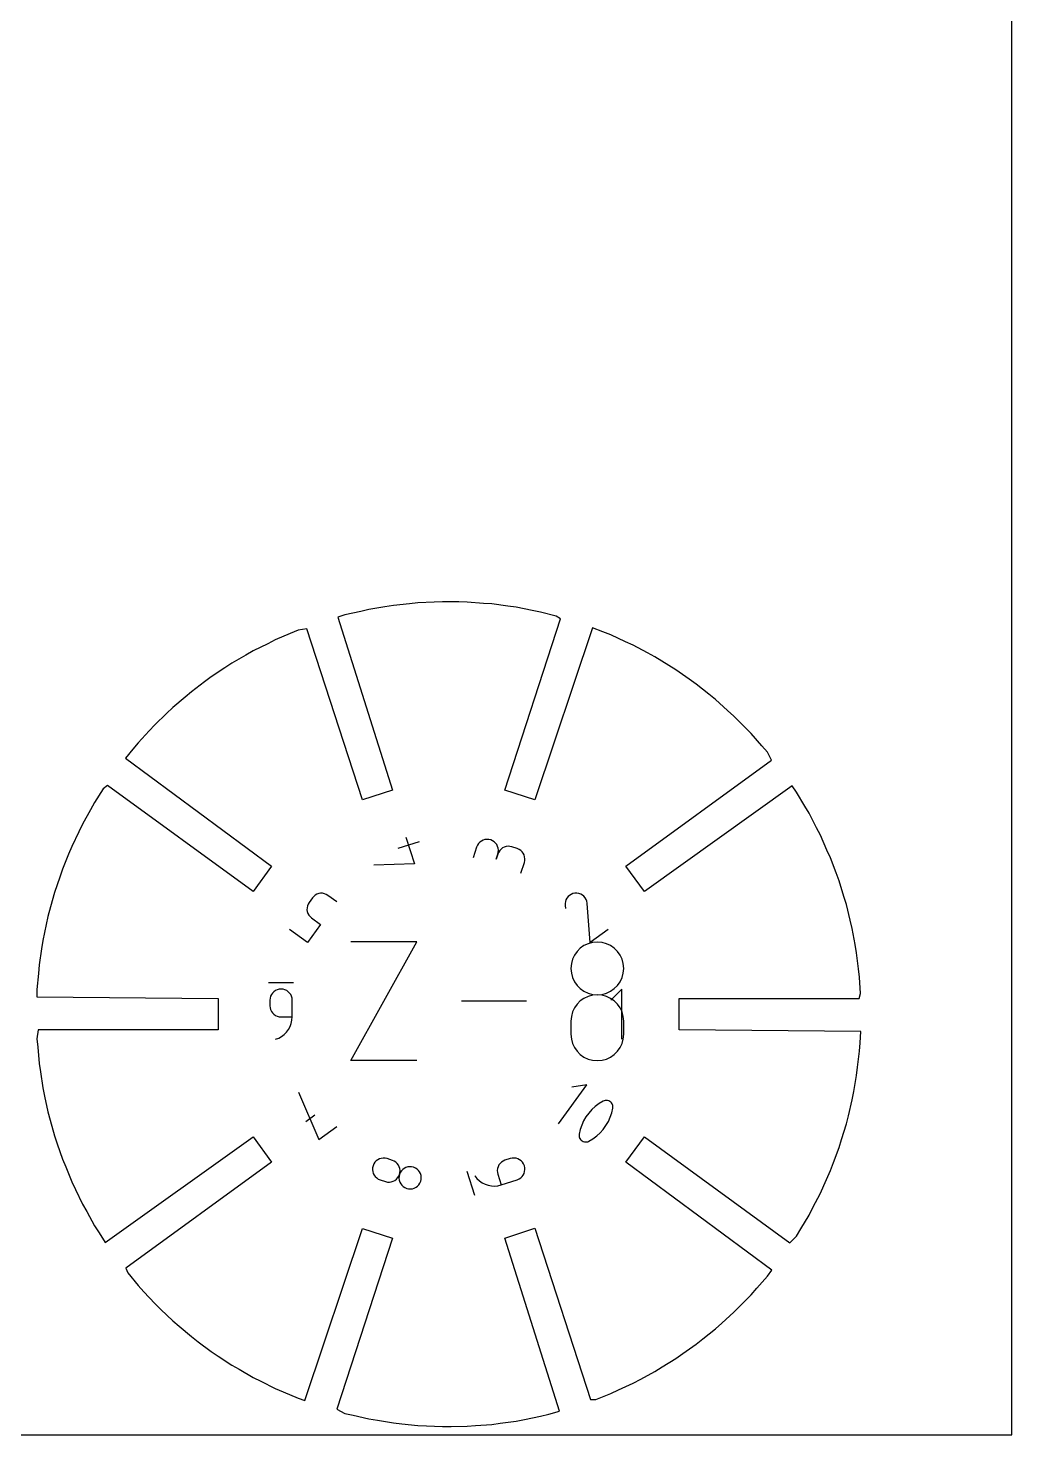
# Model space of a CAD drawing. Extents: x 0 to 457, y 0 to 812.
# Drawn here: x 269 to 457, y 0 to 268.9 of the extents above; entities that cross this region are included whole.
import ezdxf

# ---------------------------------------------------------------- set-up
doc = ezdxf.new("R2010")
doc.units = 0

msp = doc.modelspace()

# ---------------------------------------------------------------- linework, layer by layer
at = {"layer": 'annotation', "color": 1}
for p, q in [((343.690479, 113.405315), (339.635565, 112.087794)), ((341.166987, 114.265401), (342.814168, 109.195899)), ((355.055612, 113.036409), (354.849805, 112.72394)), ((355.308361, 113.303518), (355.055612, 113.036409)), ((355.600398, 113.521443), (355.308361, 113.303518)), ((355.924066, 113.686364), (355.600398, 113.521443)), ((356.271711, 113.794457), (355.924066, 113.686364)), ((356.635677, 113.841902), (356.271711, 113.794457)), ((357.008308, 113.824876), (356.635677, 113.841902)), ((357.38195, 113.739558), (357.008308, 113.824876)), ((357.736087, 113.588407), (357.38195, 113.739558)), ((357.38195, 113.739558), (357.38195, 113.739558)), ((358.048887, 113.382722), (357.736087, 113.588407)), ((358.316451, 113.130081), (358.048887, 113.382722)), ((358.534881, 112.838059), (358.316451, 113.130081)), ((354.698595, 112.369931), (354.039834, 110.342474)), ((354.849805, 112.72394), (354.698595, 112.369931)), ((358.75351, 111.05241), (358.423664, 110.03725)), ((358.423664, 110.03725), (358.75351, 111.05241)), ((358.700275, 112.514232), (358.534881, 112.838059)), ((358.808735, 112.166177), (358.700275, 112.514232)), ((358.75351, 111.05241), (358.839252, 111.42769)), ((358.904719, 111.406418), (358.75351, 111.05241)), ((358.75351, 111.05241), (358.75351, 111.05241)), ((358.85636, 111.801471), (358.808735, 112.166177)), ((358.839252, 111.42769), (358.85636, 111.801471)), ((359.110526, 111.718888), (358.904719, 111.406418)), ((359.363276, 111.985996), (359.110526, 111.718888)), ((359.655313, 112.203921), (359.363276, 111.985996)), ((359.978981, 112.368842), (359.655313, 112.203921)), ((360.326626, 112.476936), (359.978981, 112.368842)), ((360.690591, 112.524381), (360.326626, 112.476936)), ((361.063223, 112.507355), (360.690591, 112.524381)), ((361.436865, 112.422036), (361.063223, 112.507355)), ((362.452025, 112.092191), (361.436865, 112.422036)), ((361.436865, 112.422036), (361.436865, 112.422036)), ((362.804608, 111.941545), (362.452025, 112.092191)), ((363.116161, 111.736265), (362.804608, 111.941545)), ((363.382751, 111.48394), (363.116161, 111.736265)), ((363.600447, 111.192156), (363.382751, 111.48394)), ((363.765315, 110.868501), (363.600447, 111.192156)), ((363.873423, 110.52056), (363.765315, 110.868501)), ((363.920838, 110.155923), (363.873423, 110.52056)), ((342.814168, 109.195899), (335.055942, 108.913436)), ((363.159098, 107.379446), (363.817859, 109.406903)), ((363.817859, 109.406903), (363.903628, 109.782174)), ((363.817859, 109.406903), (363.817859, 109.406903)), ((363.903628, 109.782174), (363.920838, 110.155923)), ((323.290602, 102.666143), (322.666383, 101.80698)), ((323.543857, 102.956164), (323.290602, 102.666143)), ((323.836303, 103.189904), (323.543857, 102.956164)), ((324.159475, 103.366048), (323.836303, 103.189904)), ((324.504908, 103.483281), (324.159475, 103.366048)), ((324.864137, 103.540286), (324.504908, 103.483281)), ((325.228697, 103.535747), (324.864137, 103.540286)), ((325.590123, 103.46835), (325.228697, 103.535747)), ((325.93995, 103.336777), (325.590123, 103.46835)), ((326.269713, 103.139712), (325.93995, 103.336777)), ((327.994371, 101.886675), (326.269713, 103.139712)), ((326.269713, 103.139712), (326.269713, 103.139712)), ((371.77036, 102.303309), (371.648115, 101.956384)), ((371.948466, 102.621273), (371.77036, 102.303309)), ((372.177112, 102.903807), (371.948466, 102.621273)), ((372.450978, 103.144444), (372.177112, 102.903807)), ((372.764743, 103.336714), (372.450978, 103.144444)), ((373.113087, 103.474148), (372.764743, 103.336714)), ((373.490689, 103.55028), (373.113087, 103.474148)), ((373.874857, 103.554448), (373.490689, 103.55028)), ((373.490689, 103.55028), (373.490689, 103.55028)), ((374.243639, 103.492449), (373.874857, 103.554448)), ((374.590343, 103.369535), (374.243639, 103.492449)), ((374.908276, 103.190953), (374.590343, 103.369535)), ((375.190746, 102.961954), (374.908276, 103.190953)), ((375.43106, 102.687786), (375.190746, 102.961954)), ((375.622525, 102.3737), (375.43106, 102.687786)), ((375.758449, 102.024944), (375.622525, 102.3737)), ((322.269948, 100.765565), (322.265648, 100.401541)), ((322.265648, 100.401541), (322.32293, 100.043036)), ((322.337234, 101.12673), (322.269948, 100.765565)), ((322.32293, 100.043036), (322.440387, 99.698424)), ((322.468911, 101.476661), (322.337234, 101.12673)), ((322.440387, 99.698424), (322.616617, 99.376084)), ((322.666383, 101.80698), (322.468911, 101.476661)), ((322.666383, 101.80698), (322.666383, 101.80698)), ((371.648115, 101.956384), (371.58705, 101.586966)), ((371.58705, 101.586966), (371.592487, 101.201524)), ((371.592487, 101.201524), (371.681654, 100.602524)), ((375.832139, 101.646769), (375.758449, 102.024944)), ((375.83338, 101.638262), (375.832139, 101.646769)), ((375.832139, 101.646769), (375.832139, 101.646769)), ((375.8344, 101.630084), (375.83338, 101.638262)), ((375.835205, 101.622179), (375.8344, 101.630084)), ((375.835798, 101.614487), (375.835205, 101.622179)), ((375.83578, 101.577231), (375.836164, 101.584714)), ((376.376471, 94.130422), (375.83578, 101.577231)), ((375.83578, 101.577231), (375.83578, 101.577231)), ((375.836185, 101.606953), (375.835798, 101.614487)), ((375.836164, 101.584714), (375.836364, 101.592124)), ((375.836372, 101.599518), (375.836185, 101.606953)), ((375.836364, 101.592124), (375.836372, 101.599518)), ((324.864431, 97.578682), (322.351633, 94.120112)), ((322.616617, 99.376084), (322.850214, 99.08439)), ((322.850214, 99.08439), (323.139773, 98.83172)), ((323.139773, 98.83172), (324.864431, 97.578682)), ((322.351633, 94.120112), (318.902316, 96.626187)), ((330.656365, 71.542077), (343.265907, 94.251785)), ((343.265907, 94.251785), (330.656365, 94.251785)), ((376.852943, 94.142604), (376.000295, 93.907994)), ((379.825787, 96.636497), (376.376471, 94.130422)), ((377.758431, 94.224014), (376.852943, 94.142604)), ((378.66392, 94.142604), (377.758431, 94.224014)), ((377.758431, 94.224014), (377.758431, 94.224014)), ((379.516568, 93.907994), (378.66392, 94.142604)), ((373.404817, 91.726137), (373.031403, 90.941964)), ((373.902748, 92.429256), (373.404817, 91.726137)), ((374.510862, 93.036891), (373.902748, 92.429256)), ((375.214823, 93.534613), (374.510862, 93.036891)), ((376.000295, 93.907994), (375.214823, 93.534613)), ((380.30204, 93.534613), (379.516568, 93.907994)), ((381.006, 93.036891), (380.30204, 93.534613)), ((381.614114, 92.429256), (381.006, 93.036891)), ((382.112046, 91.726137), (381.614114, 92.429256)), ((382.48546, 90.941964), (382.112046, 91.726137)), ((372.796841, 90.091166), (372.715469, 89.188172)), ((372.715469, 89.188172), (372.715469, 89.188172)), ((372.715469, 89.188172), (372.796888, 88.280939)), ((373.031403, 90.941964), (372.796841, 90.091166)), ((382.720021, 90.091166), (382.48546, 90.941964)), ((382.719974, 88.280939), (382.801394, 89.188172)), ((382.801394, 89.188172), (382.720021, 90.091166)), ((382.801394, 89.188172), (382.801394, 89.188172)), ((319.713316, 86.43277), (314.913316, 86.43277)), ((372.796888, 88.280939), (373.031567, 87.42684)), ((373.031567, 87.42684), (373.405133, 86.640186)), ((373.405133, 86.640186), (373.903217, 85.93529)), ((381.613645, 85.93529), (382.111729, 86.640186)), ((382.111729, 86.640186), (382.485296, 87.42684)), ((382.485296, 87.42684), (382.719974, 88.280939)), ((315.217044, 83.482058), (315.182725, 83.098567)), ((315.316001, 83.843053), (315.217044, 83.482058)), ((315.473596, 84.175513), (315.316001, 83.843053)), ((315.683827, 84.473396), (315.473596, 84.175513)), ((315.940695, 84.730664), (315.683827, 84.473396)), ((316.238199, 84.941275), (315.940695, 84.730664)), ((316.570338, 85.09919), (316.238199, 84.941275)), ((316.931112, 85.198368), (316.570338, 85.09919)), ((317.31452, 85.23277), (316.931112, 85.198368)), ((317.697136, 85.198368), (317.31452, 85.23277)), ((317.31452, 85.23277), (317.31452, 85.23277)), ((318.057488, 85.09919), (317.697136, 85.198368)), ((318.389504, 84.941275), (318.057488, 85.09919)), ((318.687106, 84.730664), (318.389504, 84.941275)), ((318.944222, 84.473396), (318.687106, 84.730664)), ((319.154775, 84.175513), (318.944222, 84.473396)), ((319.312692, 83.843053), (319.154775, 84.175513)), ((319.411897, 83.482058), (319.312692, 83.843053)), ((319.446315, 83.098567), (319.411897, 83.482058)), ((373.903217, 85.93529), (374.511448, 85.326463)), ((375.214823, 83.448214), (374.510862, 82.949841)), ((374.511448, 85.326463), (375.215456, 84.828017)), ((376.000295, 83.821929), (375.214823, 83.448214)), ((375.215456, 84.828017), (376.000869, 84.454265)), ((376.852943, 84.056662), (376.000295, 83.821929)), ((376.000869, 84.454265), (376.853318, 84.219519)), ((377.758431, 84.138089), (376.852943, 84.056662)), ((376.853318, 84.219519), (377.758431, 84.138089)), ((377.758431, 84.138089), (378.663545, 84.219519)), ((378.66392, 84.056709), (377.758431, 84.138089)), ((377.758431, 84.138089), (377.758431, 84.138089)), ((377.758431, 84.138089), (377.758431, 84.138089)), ((378.663545, 84.219519), (379.515993, 84.454265)), ((379.516568, 83.822093), (378.66392, 84.056709)), ((379.515993, 84.454265), (380.301407, 84.828017)), ((380.30204, 83.44853), (379.516568, 83.822093)), ((380.301407, 84.828017), (381.005414, 85.326463)), ((381.006, 82.95031), (380.30204, 83.44853)), ((382.449017, 85.23277), (380.314814, 83.097965)), ((381.005414, 85.326463), (381.613645, 85.93529)), ((382.449017, 75.63277), (382.449017, 85.23277)), ((315.182725, 83.098567), (315.182725, 82.036583)), ((315.182725, 82.036583), (315.182725, 82.036583)), ((315.182725, 82.036583), (315.217044, 81.653278)), ((315.217044, 81.653278), (315.316001, 81.29278)), ((315.316001, 81.29278), (315.473596, 80.961042)), ((315.473596, 80.961042), (315.683827, 80.664013)), ((319.446315, 79.907798), (319.446315, 83.098567)), ((319.446315, 83.098567), (319.446315, 83.098567)), ((364.201464, 82.896931), (351.784184, 82.896931)), ((373.031403, 80.850009), (372.796841, 79.996239)), ((373.404817, 81.636415), (373.031403, 80.850009)), ((373.902748, 82.341133), (373.404817, 81.636415)), ((374.510862, 82.949841), (373.902748, 82.341133)), ((381.614114, 82.341719), (381.006, 82.95031)), ((382.112046, 81.637047), (381.614114, 82.341719)), ((382.48546, 80.850583), (382.112046, 81.637047)), ((382.720021, 79.996614), (382.48546, 80.850583)), ((315.683827, 80.664013), (315.940695, 80.407645)), ((315.940695, 80.407645), (316.238199, 80.197888)), ((316.238199, 80.197888), (316.570338, 80.040694)), ((316.570338, 80.040694), (316.931112, 79.942014)), ((316.931112, 79.942014), (317.31452, 79.907798)), ((317.31452, 79.907798), (319.446315, 79.907798)), ((318.737077, 77.495786), (319.038739, 78.045178)), ((319.038739, 78.045178), (319.261335, 78.635465)), ((319.261335, 78.635465), (319.399111, 79.258914)), ((319.399111, 79.258914), (319.446315, 79.907798)), ((372.796841, 79.996239), (372.715469, 79.08943)), ((372.715469, 79.08943), (372.715469, 76.577206)), ((382.801394, 79.08943), (382.720021, 79.996614)), ((382.801394, 76.577206), (382.801394, 79.08943)), ((382.801394, 79.08943), (382.801394, 79.08943)), ((316.244107, 75.63277), (316.854813, 75.861748)), ((316.244107, 75.63277), (316.244107, 75.63277)), ((316.854813, 75.861748), (317.415215, 76.170268)), ((317.415215, 76.170268), (317.919562, 76.550601)), ((317.919562, 76.550601), (318.3621, 76.995017)), ((318.3621, 76.995017), (318.737077, 77.495786)), ((372.715469, 76.577206), (372.715469, 76.577206)), ((372.715469, 76.577206), (372.796888, 75.670461)), ((372.796888, 75.670461), (373.031567, 74.817671)), ((382.485296, 74.817671), (382.719974, 75.670461)), ((382.719974, 75.670461), (382.801394, 76.577206)), ((373.031567, 74.817671), (373.405133, 74.032912)), ((373.405133, 74.032912), (373.903217, 73.330262)), ((373.903217, 73.330262), (374.511448, 72.723799)), ((374.511448, 72.723799), (375.215456, 72.2276)), ((380.301407, 72.2276), (381.005414, 72.723799)), ((381.005414, 72.723799), (381.613645, 73.330262)), ((381.613645, 73.330262), (382.111729, 74.032912)), ((382.111729, 74.032912), (382.485296, 74.817671)), ((343.265907, 71.542077), (330.656365, 71.542077)), ((375.215456, 72.2276), (376.000869, 71.855743)), ((376.000869, 71.855743), (376.853318, 71.622306)), ((376.853318, 71.622306), (377.758431, 71.541365)), ((377.758431, 71.541365), (378.663545, 71.622306)), ((377.758431, 71.541365), (377.758431, 71.541365)), ((378.663545, 71.622306), (379.515993, 71.855743)), ((379.515993, 71.855743), (380.301407, 72.2276)), ((320.626974, 65.49239), (324.543106, 56.471374)), ((370.343515, 59.477279), (375.77197, 66.948907)), ((375.77197, 66.948907), (372.903776, 66.494215)), ((376.709323, 62.195694), (376.117847, 61.532172)), ((377.366241, 62.798714), (376.709323, 62.195694)), ((378.084585, 63.335705), (377.366241, 62.798714)), ((378.86034, 63.80114), (378.084585, 63.335705)), ((379.07332, 63.891456), (378.86034, 63.80114)), ((378.86034, 63.80114), (378.86034, 63.80114)), ((379.292827, 63.940806), (379.07332, 63.891456)), ((379.513918, 63.950759), (379.292827, 63.940806)), ((379.731654, 63.922883), (379.513918, 63.950759)), ((379.941092, 63.858747), (379.731654, 63.922883)), ((380.137294, 63.75992), (379.941092, 63.858747)), ((380.315316, 63.62797), (380.137294, 63.75992)), ((380.47022, 63.464468), (380.315316, 63.62797)), ((380.597063, 63.27098), (380.47022, 63.464468)), ((380.526267, 61.560314), (380.728821, 62.444325)), ((380.638485, 63.187089), (380.597063, 63.27098)), ((380.597063, 63.27098), (380.597063, 63.27098)), ((380.673398, 63.099932), (380.638485, 63.187089)), ((380.701722, 63.010055), (380.673398, 63.099932)), ((380.723376, 62.918006), (380.701722, 63.010055)), ((380.738282, 62.824332), (380.723376, 62.918006)), ((380.728821, 62.444325), (380.741709, 62.539029)), ((380.728821, 62.444325), (380.728821, 62.444325)), ((380.746359, 62.72958), (380.738282, 62.824332)), ((380.741709, 62.539029), (380.747528, 62.634297)), ((380.747528, 62.634297), (380.746359, 62.72958)), ((322.030308, 59.929945), (323.756914, 61.184398)), ((374.776216, 59.233851), (374.486656, 58.383581)), ((375.147278, 60.045724), (374.776216, 59.233851)), ((375.595827, 60.813673), (375.147278, 60.045724)), ((376.117847, 61.532172), (375.595827, 60.813673)), ((379.41933, 59.128917), (379.867506, 59.897083)), ((379.867506, 59.897083), (380.237823, 60.709391)), ((380.237823, 60.709391), (380.526267, 61.560314)), ((324.543106, 56.471374), (327.996806, 58.980634)), ((374.269691, 57.405968), (374.2638, 57.311248)), ((374.2638, 57.311248), (374.264911, 57.216602)), ((374.264911, 57.216602), (374.272993, 57.122355)), ((374.282613, 57.50044), (374.269691, 57.405968)), ((374.272993, 57.122355), (374.288014, 57.028828)), ((374.486656, 58.383581), (374.282613, 57.50044)), ((374.282613, 57.50044), (374.282613, 57.50044)), ((374.288014, 57.028828), (374.309945, 56.936344)), ((374.309945, 56.936344), (374.338754, 56.845226)), ((374.338754, 56.845226), (374.374411, 56.755796)), ((374.374411, 56.755796), (374.416886, 56.668378)), ((374.416886, 56.668378), (374.416886, 56.668378)), ((374.416886, 56.668378), (374.543373, 56.477299)), ((376.151094, 56.143624), (376.928338, 56.60819)), ((376.928338, 56.60819), (377.647799, 57.144528)), ((377.647799, 57.144528), (378.305461, 57.747113)), ((378.305461, 57.747113), (378.89731, 58.410418)), ((378.89731, 58.410418), (379.41933, 59.128917)), ((374.543373, 56.477299), (374.698034, 56.315656)), ((374.698034, 56.315656), (374.875887, 56.18506)), ((374.875887, 56.18506), (375.071953, 56.08712)), ((375.071953, 56.08712), (375.281248, 56.023447)), ((375.281248, 56.023447), (375.498791, 55.995651)), ((375.498791, 55.995651), (375.719601, 56.005342)), ((375.719601, 56.005342), (375.938696, 56.054129)), ((375.938696, 56.054129), (376.151094, 56.143624)), ((376.151094, 56.143624), (376.151094, 56.143624)), ((334.889896, 51.442041), (334.804203, 51.067578)), ((335.040672, 51.795357), (334.889896, 51.442041)), ((334.889896, 51.442041), (334.889896, 51.442041)), ((335.245878, 52.107579), (335.040672, 51.795357)), ((335.497977, 52.374768), (335.245878, 52.107579)), ((335.789431, 52.592987), (335.497977, 52.374768)), ((336.112705, 52.758296), (335.789431, 52.592987)), ((336.460261, 52.866757), (336.112705, 52.758296)), ((336.824562, 52.914432), (336.460261, 52.866757)), ((337.198071, 52.897382), (336.824562, 52.914432)), ((337.573252, 52.811667), (337.198071, 52.897382)), ((337.573252, 52.811667), (337.573252, 52.811667)), ((338.583259, 52.483496), (337.573252, 52.811667)), ((338.9372, 52.332325), (338.583259, 52.483496)), ((339.249806, 52.126495), (338.9372, 52.332325)), ((339.517191, 51.873641), (339.249806, 52.126495)), ((339.735469, 51.581397), (339.517191, 51.873641)), ((339.900755, 51.257397), (339.735469, 51.581397)), ((340.009161, 50.909277), (339.900755, 51.257397)), ((341.180392, 51.111705), (340.856168, 50.946704)), ((341.528851, 51.219873), (341.180392, 51.111705)), ((341.893914, 51.2673), (341.528851, 51.219873)), ((342.267949, 51.250078), (341.893914, 51.2673)), ((342.643326, 51.1643), (342.267949, 51.250078)), ((342.995734, 51.013628), (342.643326, 51.1643)), ((342.643326, 51.1643), (342.643326, 51.1643)), ((358.796111, 51.270826), (358.687772, 50.922707)), ((358.961333, 51.594858), (358.796111, 51.270826)), ((359.179573, 51.887157), (358.961333, 51.594858)), ((359.446962, 52.14008), (359.179573, 51.887157)), ((359.759633, 52.345983), (359.446962, 52.14008)), ((360.113719, 52.497222), (359.759633, 52.345983)), ((361.128879, 52.827067), (360.113719, 52.497222)), ((360.113719, 52.497222), (360.113719, 52.497222)), ((361.504256, 52.912845), (361.128879, 52.827067)), ((361.878291, 52.930067), (361.504256, 52.912845)), ((362.243354, 52.88264), (361.878291, 52.930067)), ((362.591813, 52.774472), (362.243354, 52.88264)), ((362.916037, 52.609471), (362.591813, 52.774472)), ((363.208395, 52.391546), (362.916037, 52.609471)), ((363.461255, 52.124604), (363.208395, 52.391546)), ((363.666987, 51.812553), (363.461255, 52.124604)), ((363.81796, 51.459301), (363.666987, 51.812553)), ((363.903702, 51.084021), (363.81796, 51.459301)), ((363.81796, 51.459301), (363.81796, 51.459301)), ((334.804203, 51.067578), (334.786698, 50.694369)), ((334.786698, 50.694369), (334.8336, 50.330028)), ((334.8336, 50.330028), (334.941126, 49.982172)), ((334.941126, 49.982172), (335.105494, 49.658419)), ((335.105494, 49.658419), (335.32292, 49.366384)), ((335.32292, 49.366384), (335.589623, 49.113683)), ((335.589623, 49.113683), (335.901821, 48.907934)), ((335.901821, 48.907934), (336.25573, 48.756753)), ((336.25573, 48.756753), (337.265737, 48.428582)), ((337.265737, 48.428582), (337.265737, 48.428582)), ((337.265737, 48.428582), (337.641088, 48.342791)), ((338.380023, 48.37293), (338.728371, 48.481066)), ((338.728371, 48.481066), (339.052485, 48.64605)), ((339.052485, 48.64605), (339.344746, 48.863986)), ((339.344746, 48.863986), (339.597538, 49.130977)), ((339.597538, 49.130977), (339.803244, 49.443125)), ((339.803244, 49.443125), (339.954245, 49.796534)), ((339.868748, 49.422008), (339.85177, 49.048627)), ((339.85177, 49.048627), (339.899434, 48.684039)), ((339.954245, 49.796534), (339.868748, 49.422008)), ((339.899434, 48.684039), (340.007863, 48.33589)), ((339.954245, 49.796534), (340.039792, 50.171211)), ((340.105218, 50.149786), (339.954245, 49.796534)), ((339.954245, 49.796534), (339.954245, 49.796534)), ((339.954245, 49.796534), (339.954245, 49.796534)), ((340.056802, 50.54467), (340.009161, 50.909277)), ((340.039792, 50.171211), (340.056802, 50.54467)), ((340.31095, 50.461837), (340.105218, 50.149786)), ((340.56381, 50.728779), (340.31095, 50.461837)), ((340.856168, 50.946704), (340.56381, 50.728779)), ((343.307145, 50.808186), (342.995734, 51.013628)), ((343.573633, 50.555623), (343.307145, 50.808186)), ((343.791268, 50.263588), (343.573633, 50.555623)), ((343.956122, 49.939729), (343.791268, 50.263588)), ((343.858147, 48.125607), (344.00916, 48.479012)), ((344.064266, 49.591693), (343.956122, 49.939729)), ((344.00916, 48.479012), (344.094714, 48.853687)), ((344.00916, 48.479012), (344.00916, 48.479012)), ((344.111773, 49.22713), (344.064266, 49.591693)), ((344.094714, 48.853687), (344.111773, 49.22713)), ((352.805467, 50.402736), (354.288748, 45.837664)), ((354.358158, 49.507325), (354.358158, 49.507325)), ((354.358158, 49.507325), (354.762603, 48.997735)), ((354.762603, 48.997735), (355.227562, 48.560447)), ((355.227562, 48.560447), (355.743805, 48.198545)), ((358.687772, 50.922707), (358.640184, 50.558143)), ((358.640184, 50.558143), (358.657215, 50.184779)), ((358.657215, 50.184779), (358.742732, 49.81026)), ((358.742732, 49.81026), (359.401493, 47.782802)), ((359.401493, 47.782802), (362.4464, 48.772153)), ((362.4464, 48.772153), (362.800536, 48.923304)), ((362.4464, 48.772153), (362.4464, 48.772153)), ((362.800536, 48.923304), (363.113337, 49.128988)), ((363.113337, 49.128988), (363.380901, 49.38163)), ((363.380901, 49.38163), (363.59933, 49.673652)), ((363.59933, 49.673652), (363.764725, 49.997479)), ((363.764725, 49.997479), (363.873185, 50.345533)), ((363.873185, 50.345533), (363.92081, 50.71024)), ((363.92081, 50.71024), (363.903702, 51.084021)), ((337.641088, 48.342791), (338.015056, 48.32554)), ((338.015056, 48.32554), (338.380023, 48.37293)), ((340.007863, 48.33589), (340.173181, 48.011828)), ((340.173181, 48.011828), (340.391511, 47.719499)), ((340.391511, 47.719499), (340.658976, 47.466551)), ((340.658976, 47.466551), (340.971699, 47.260631)), ((340.971699, 47.260631), (341.325805, 47.109386)), ((341.325805, 47.109386), (341.325805, 47.109386)), ((341.325805, 47.109386), (341.699471, 47.024143)), ((341.699471, 47.024143), (342.072164, 47.007305)), ((342.072164, 47.007305), (342.43621, 47.054995)), ((342.43621, 47.054995), (342.783934, 47.163334)), ((342.783934, 47.163334), (343.107664, 47.328443)), ((343.107664, 47.328443), (343.399725, 47.546444)), ((343.399725, 47.546444), (343.652443, 47.813458)), ((343.652443, 47.813458), (343.858147, 48.125607)), ((355.743805, 48.198545), (356.302106, 47.91511)), ((356.302106, 47.91511), (356.893236, 47.713224)), ((356.893236, 47.713224), (357.507968, 47.595968)), ((357.507968, 47.595968), (358.137073, 47.566425)), ((358.137073, 47.566425), (358.771324, 47.627676)), ((358.771324, 47.627676), (359.401493, 47.782802))]:
    msp.add_line(p, q, dxfattribs=at)
at = {"layer": 'boundary', "color": 5}
for p, q in [((341.855992, 158.897356), (338.772047, 158.57322)), ((343.464116, 159.066374), (341.855992, 158.897356)), ((346.561925, 159.205493), (343.464116, 159.066374)), ((348.17728, 159.27804), (346.561925, 159.205493)), ((351.277865, 159.231656), (348.17728, 159.27804)), ((352.894666, 159.207464), (351.277865, 159.231656)), ((355.986927, 158.975734), (352.894666, 159.207464)), ((357.599388, 158.854899), (355.986927, 158.975734)), ((360.672256, 158.438649), (357.599388, 158.854899)), ((329.518243, 156.750505), (328.15864, 156.353298)), ((328.15864, 156.353298), (338.599847, 123.247748)), ((332.541429, 157.44053), (329.518243, 156.750505)), ((334.11787, 157.800345), (332.541429, 157.44053)), ((337.17691, 158.308329), (334.11787, 157.800345)), ((338.772047, 158.57322), (337.17691, 158.308329)), ((362.274604, 158.221598), (360.672256, 158.438649)), ((365.317078, 157.622325), (362.274604, 158.221598)), ((366.903577, 157.30983), (365.317078, 157.622325)), ((369.904768, 156.529678), (366.903577, 157.30983)), ((370.749944, 155.982024), (369.904768, 156.529678)), ((320.548254, 153.835982), (319.061394, 153.200468)), ((322.25969, 154.121174), (320.548254, 153.835982)), ((332.893508, 121.393646), (322.25969, 154.121174)), ((360.10848, 123.230966), (370.749944, 155.982024)), ((376.834305, 154.320532), (365.81482, 121.376864)), ((378.843318, 153.532057), (376.834305, 154.320532)), ((380.348524, 152.941305), (378.843318, 153.532057)), ((314.763807, 151.258421), (311.990406, 149.87134)), ((316.209999, 151.981718), (314.763807, 151.258421)), ((319.061394, 153.200468), (316.209999, 151.981718)), ((383.16218, 151.637805), (380.348524, 152.941305)), ((384.629364, 150.958096), (383.16218, 151.637805)), ((387.360032, 149.488658), (384.629364, 150.958096)), ((310.590057, 149.062848), (307.904571, 147.51238)), ((311.990406, 149.87134), (310.590057, 149.062848)), ((388.783939, 148.722419), (387.360032, 149.488658)), ((391.421839, 147.09231), (388.783939, 148.722419)), ((306.555083, 146.621589), (303.967126, 144.913293)), ((307.904571, 147.51238), (306.555083, 146.621589)), ((392.797372, 146.24229), (391.421839, 147.09231)), ((395.333066, 144.45734), (392.797372, 146.24229)), ((302.673322, 143.943391), (300.192165, 142.083383)), ((303.967126, 144.913293), (302.673322, 143.943391)), ((396.655304, 143.526579), (395.333066, 144.45734)), ((399.079712, 141.593177), (396.655304, 143.526579)), ((298.958685, 141.037845), (296.593202, 139.032787)), ((300.192165, 142.083383), (298.958685, 141.037845)), ((400.34392, 140.585006), (399.079712, 141.593177)), ((402.64836, 138.510081), (400.34392, 140.585006)), ((295.424454, 137.915349), (293.183118, 135.77241)), ((296.593202, 139.032787), (295.424454, 137.915349)), ((403.850013, 137.428107), (402.64836, 138.510081)), ((406.02624, 135.219075), (403.850013, 137.428107)), ((292.083291, 134.587078), (289.974119, 132.313934)), ((293.183118, 135.77241), (292.083291, 134.587078)), ((407.161034, 134.067177), (406.02624, 135.219075)), ((289.974119, 132.313934), (288.947148, 131.06495)), ((409.201257, 131.731956), (407.161034, 134.067177)), ((288.947148, 131.06495), (287.576439, 129.397919)), ((287.576439, 129.397919), (315.502522, 108.737613)), ((410.26513, 130.514251), (409.201257, 131.731956)), ((411.065232, 128.974709), (410.26513, 130.514251)), ((383.225536, 108.747985), (411.065232, 128.974709)), ((284.116098, 124.124776), (283.334073, 123.490199)), ((311.97581, 103.88351), (284.116098, 124.124776)), ((415.010985, 124.054237), (386.752248, 103.893884)), ((415.808891, 122.883923), (415.010985, 124.054237)), ((283.334073, 123.490199), (281.664688, 120.876979)), ((338.599847, 123.247748), (332.893508, 121.393646)), ((365.81482, 121.376864), (360.10848, 123.230966)), ((417.399356, 120.221932), (415.808891, 122.883923)), ((280.877235, 119.464694), (279.367112, 116.756315)), ((281.664688, 120.876979), (280.877235, 119.464694)), ((418.228706, 118.833836), (417.399356, 120.221932)), ((419.65713, 116.081492), (418.228706, 118.833836)), ((279.367112, 116.756315), (278.665528, 115.299464)), ((420.401979, 114.646281), (419.65713, 116.081492)), ((278.665528, 115.299464), (277.320088, 112.505621)), ((421.663238, 111.813436), (420.401979, 114.646281)), ((276.706888, 111.00942), (275.530932, 108.140116)), ((277.320088, 112.505621), (276.706888, 111.00942)), ((422.320924, 110.33625), (421.663238, 111.813436)), ((423.410516, 107.433052), (422.320924, 110.33625)), ((275.530932, 108.140116), (275.008308, 106.609921)), ((315.502522, 108.737613), (311.97581, 103.88351)), ((386.752248, 103.893884), (383.225536, 108.747985)), ((275.008308, 106.609921), (274.006058, 103.675422)), ((423.978682, 105.919176), (423.410516, 107.433052)), ((424.892698, 102.95601), (423.978682, 105.919176)), ((274.006058, 103.675422), (273.575878, 102.116711)), ((425.369313, 101.410865), (424.892698, 102.95601)), ((273.575878, 102.116711), (272.750922, 99.127528)), ((426.104478, 98.39834), (425.369313, 101.410865)), ((272.414732, 97.545881), (271.770009, 94.512713)), ((272.750922, 99.127528), (272.414732, 97.545881)), ((426.487835, 96.827459), (426.104478, 98.39834)), ((427.041531, 93.77636), (426.487835, 96.827459)), ((271.770009, 94.512713), (271.529012, 92.913791)), ((271.529012, 92.913791), (271.066844, 89.847494)), ((427.330251, 92.185364), (427.041531, 93.77636)), ((427.700487, 89.106613), (427.330251, 92.185364)), ((271.066844, 89.847494), (270.921896, 88.237021)), ((427.893547, 87.501197), (427.700487, 89.106613)), ((270.921896, 88.237021), (270.643928, 85.148573)), ((428.078993, 84.405815), (427.893547, 87.501197)), ((270.643928, 85.148573), (270.601556, 83.73277)), ((270.601556, 83.73277), (305.313316, 83.43277)), ((305.313316, 83.43277), (305.313316, 77.43277)), ((393.382819, 77.43277), (393.382819, 83.43277)), ((393.382819, 83.43277), (427.819317, 83.43277)), ((427.819317, 83.43277), (428.078993, 84.405815)), ((270.901556, 77.43277), (270.643928, 75.716967)), ((270.643928, 75.716967), (270.788876, 74.106495)), ((305.313316, 77.43277), (270.901556, 77.43277)), ((428.119318, 77.13277), (393.382819, 77.43277)), ((427.99025, 74.978431), (428.119318, 77.13277)), ((270.788876, 74.106495), (271.066844, 71.018046)), ((427.52331, 70.285592), (427.893546, 73.364343)), ((427.893546, 73.364343), (427.99025, 74.978431)), ((271.066844, 71.018046), (271.307841, 69.419124)), ((427.330251, 68.680176), (427.52331, 70.285592)), ((271.307841, 69.419124), (271.770009, 66.352827)), ((426.776555, 65.629078), (427.330251, 68.680176)), ((271.770009, 66.352827), (272.106198, 64.77118)), ((272.106198, 64.77118), (272.750921, 61.738012)), ((426.487835, 64.038081), (426.776555, 65.629078)), ((425.75267, 61.025556), (426.487835, 64.038081)), ((272.750921, 61.738012), (273.181101, 60.179301)), ((273.181101, 60.179301), (274.006058, 57.190118)), ((424.455297, 56.491508), (425.369313, 59.454675)), ((425.369313, 59.454675), (425.75267, 61.025556)), ((274.006058, 57.190118), (274.528682, 55.659923)), ((283.697057, 36.807133), (311.97581, 56.982029)), ((311.97581, 56.982029), (315.502521, 52.127927)), ((383.225536, 52.117554), (386.752248, 56.971656)), ((386.752248, 56.971656), (414.591945, 36.744932)), ((423.978682, 54.946364), (424.455297, 56.491508)), ((274.528682, 55.659923), (275.530932, 52.725424)), ((422.889089, 52.043165), (423.978682, 54.946364)), ((275.530932, 52.725424), (276.144132, 51.229223)), ((276.144132, 51.229223), (277.320088, 48.359919)), ((315.502521, 52.127927), (287.642808, 31.886661)), ((411.131601, 31.471791), (383.225536, 52.117554)), ((422.320923, 50.52929), (422.889089, 52.043165)), ((421.059665, 47.696445), (422.320923, 50.52929)), ((277.320088, 48.359919), (278.021672, 46.903067)), ((278.021672, 46.903067), (279.367112, 44.109225)), ((418.973556, 43.466915), (420.40198, 46.219259)), ((420.40198, 46.219259), (421.059665, 47.696445)), ((279.367112, 44.109225), (280.154565, 42.69694)), ((418.228707, 42.031704), (418.973556, 43.466915)), ((280.154565, 42.69694), (281.664687, 39.988561)), ((416.638241, 39.369712), (418.228707, 42.031704)), ((281.664687, 39.988561), (282.535188, 38.625896)), ((282.535188, 38.625896), (283.697057, 36.807133)), ((321.881667, 6.551751), (332.893508, 39.471894)), ((332.893508, 39.471894), (338.599847, 37.617792)), ((360.108481, 37.634573), (365.81482, 39.488675)), ((365.81482, 39.488675), (376.456282, 6.737622)), ((414.591945, 36.744932), (415.808891, 37.981617)), ((415.808891, 37.981617), (416.638241, 39.369712)), ((338.599847, 37.617792), (327.966029, 4.890265)), ((370.557333, 4.505494), (360.108481, 37.634573)), ((287.642808, 31.886661), (288.004667, 30.946816)), ((288.004667, 30.946816), (289.974119, 28.551606)), ((408.224907, 28.016067), (410.26513, 30.351289)), ((410.26513, 30.351289), (411.131601, 31.471791)), ((289.974119, 28.551606), (291.073947, 27.366274)), ((291.073947, 27.366274), (293.183118, 25.093131)), ((407.161034, 26.798363), (408.224907, 28.016067)), ((293.183118, 25.093131), (294.351866, 23.975693)), ((403.850013, 23.437433), (404.984807, 24.589331)), ((404.984807, 24.589331), (407.161034, 26.798363)), ((294.351866, 23.975693), (296.593202, 21.832753)), ((296.593202, 21.832753), (297.826682, 20.787215)), ((401.545573, 21.362508), (403.850013, 23.437433)), ((297.826682, 20.787215), (300.192165, 18.782157)), ((397.919512, 18.347133), (400.34392, 20.280534)), ((400.34392, 20.280534), (401.545573, 21.362508)), ((300.192165, 18.782157), (301.485969, 17.812256)), ((301.485969, 17.812256), (303.967126, 15.952247)), ((394.119611, 15.554012), (396.655305, 17.338962)), ((396.655305, 17.338962), (397.919512, 18.347133)), ((303.967126, 15.952247), (305.316615, 15.061457)), ((305.316615, 15.061457), (307.904571, 13.35316)), ((390.159473, 12.993142), (392.797372, 14.62325)), ((392.797372, 14.62325), (394.119611, 15.554012)), ((307.904571, 13.35316), (309.30492, 12.544668)), ((309.30492, 12.544668), (311.990407, 10.9942)), ((311.990407, 10.9942), (313.436598, 10.270903)), ((386.053272, 10.673683), (388.783939, 12.143121)), ((388.783939, 12.143121), (390.159473, 12.993142)), ((313.436598, 10.270903), (316.21, 8.883822)), ((316.21, 8.883822), (317.696859, 8.248308)), ((317.696859, 8.248308), (320.548254, 7.029558)), ((380.348524, 7.924234), (381.815708, 8.603943)), ((381.815708, 8.603943), (384.629364, 9.907444)), ((384.629364, 9.907444), (386.053272, 10.673683)), ((320.548254, 7.029558), (321.881667, 6.551751)), ((376.456282, 6.737622), (377.461949, 6.791343)), ((377.461949, 6.791343), (380.348524, 7.924234)), ((327.966029, 4.890265), (329.518244, 4.115034)), ((329.518244, 4.115034), (331.094684, 3.75522)), ((331.094684, 3.75522), (334.11787, 3.065195)), ((334.11787, 3.065195), (335.713007, 2.800304)), ((335.713007, 2.800304), (338.772048, 2.29232)), ((362.274604, 2.643942), (363.861103, 2.956437)), ((363.861103, 2.956437), (366.903578, 3.55571)), ((366.903578, 3.55571), (368.46855, 3.96252)), ((368.46855, 3.96252), (370.557333, 4.505494)), ((338.772048, 2.29232), (340.380172, 2.123301)), ((340.380172, 2.123301), (343.464116, 1.799166)), ((343.464116, 1.799166), (345.07947, 1.726619)), ((345.07947, 1.726619), (348.17728, 1.5875)), ((348.17728, 1.5875), (349.794081, 1.611691)), ((349.794081, 1.611691), (352.894666, 1.658076)), ((352.894666, 1.658076), (354.507127, 1.778911)), ((354.507127, 1.778911), (357.599388, 2.010641)), ((357.599388, 2.010641), (359.201736, 2.227692)), ((359.201736, 2.227692), (362.274604, 2.643942))]:
    msp.add_line(p, q, dxfattribs=at)
at = {"layer": 'frame', "color": 5}
for p, q in [((457, 0), (457, 812)), ((0, 0), (457, 0))]:
    msp.add_line(p, q, dxfattribs=at)

doc.saveas('drawing.dxf')
